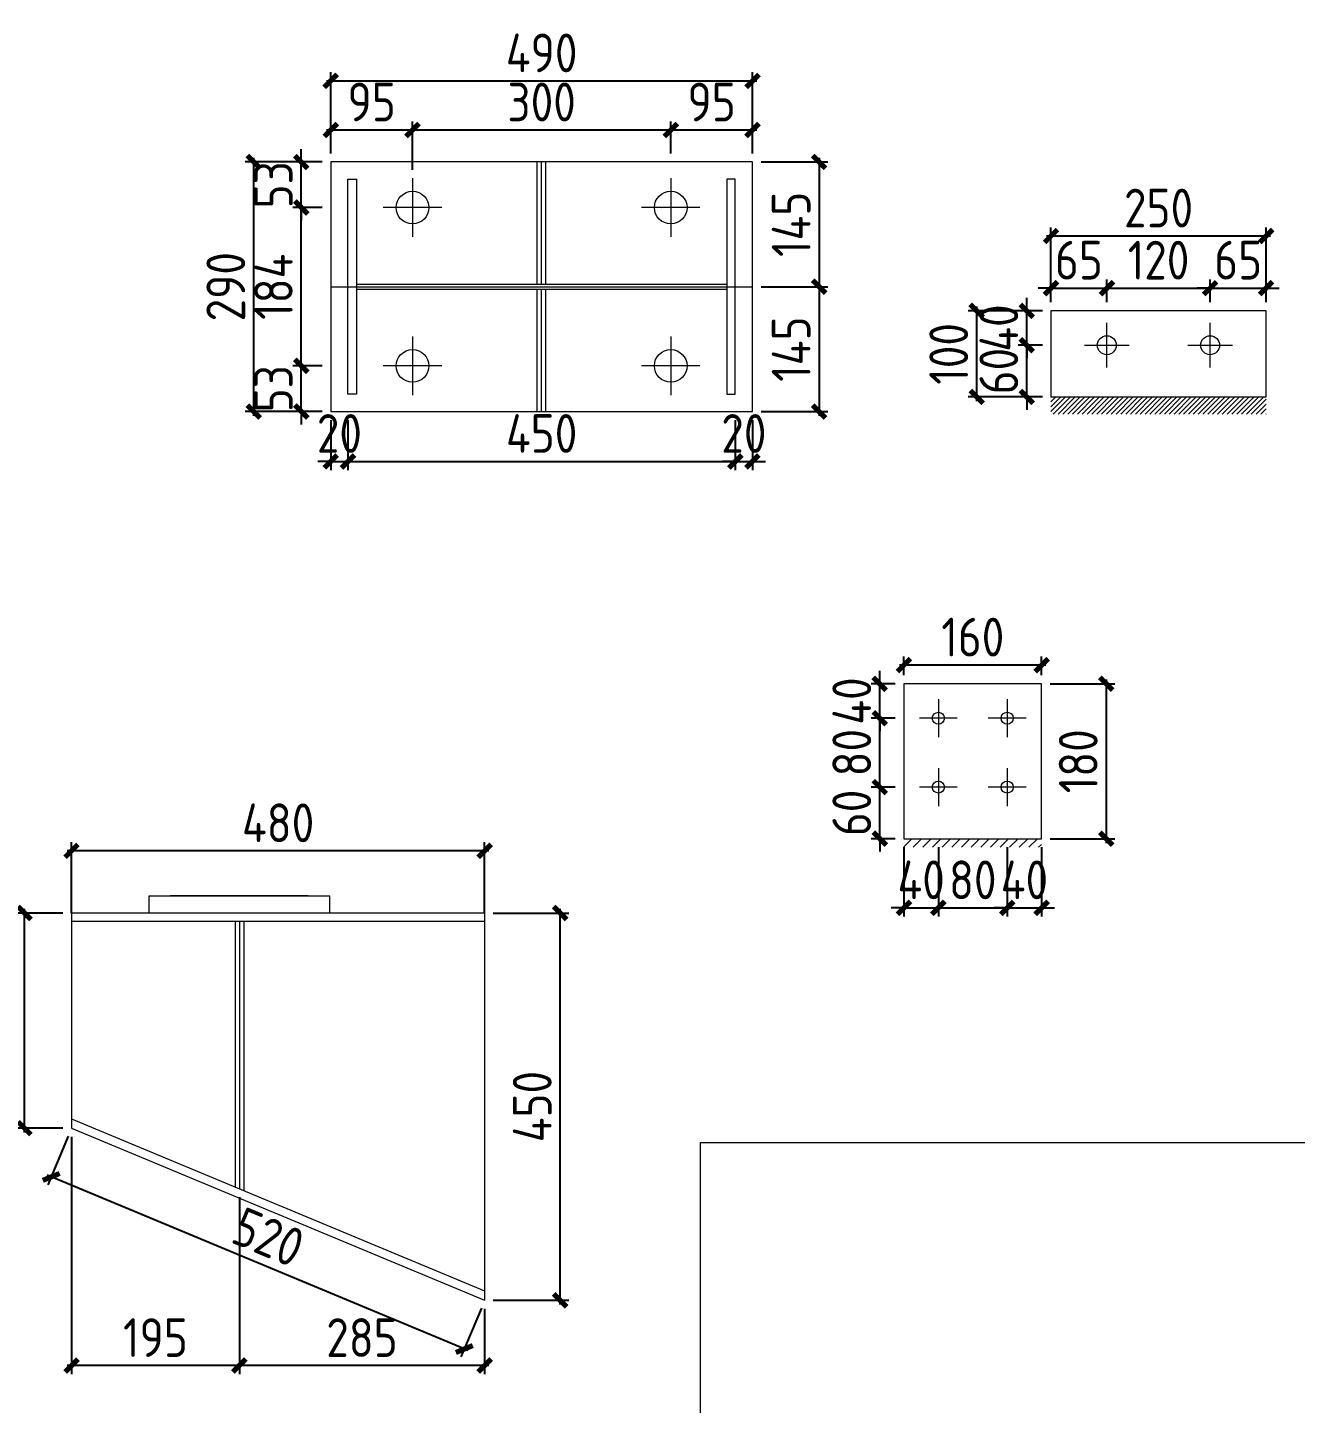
# Model space of a CAD drawing. Extents: x 485428 to 797698, y 56414 to 211814.
# Drawn here: x 688357 to 691303, y 148469 to 151667 of the extents above; entities that cross this region are included whole.
import ezdxf

# ---------------------------------------------------------------- set-up
doc = ezdxf.new("R2010")
doc.units = 0
doc.header["$LTSCALE"] = 1000
doc.header["$MEASUREMENT"] = 0
doc.styles.get("Standard").update_dxf_attribs({"font": 'gbenor.shx', "bigfont": 'gbcbig.shx'})
doc.dimstyles.get("Standard").update_dxf_attribs({"dimscale": 100, "dimtxt": 2, "dimasz": 0.4, "dimexe": 0.5, "dimexo": 1, "dimgap": 0.5, "dimtad": 1, "dimdec": 0, "dimzin": 0, "dimdsep": 46, "dimtxsty": 'Standard', "dimblk": 'ARCHTICK', "dimcen": 0.09, "dimadec": 0, "dimazin": 0, "dimtfac": 1, "dimtdec": 0, "dimtix": 1, "dimtmove": 2, "dimatfit": 3, "dimfxl": 1, "dimtolj": 1, "dimtzin": 0, "dimarcsym": 0})

# ---------------------------------------------------------------- blocks, each defined once
blk = doc.blocks.new('_ArchTick')
at = {"color": 0, "linetype": 'ByBlock', "const_width": 0.4}
blk.add_lwpolyline([(-0.5, -0.5), (0.5, 0.5)], dxfattribs=at)
blk = doc.blocks.new('*D765')
at = {"color": 3, "lineweight": -2}
for p, q in [((688993.1, 150880.9), (688993.1, 150910.9)), ((689041.6, 150880.9), (688973.1, 150880.9)), ((688993.1, 150774.9), (688993.1, 150880.9)), ((689041.6, 150774.9), (688973.1, 150774.9)), ((688993.1, 150774.9), (688993.1, 150744.9))]:
    blk.add_line(p, q, dxfattribs=at)
at = {"layer": 'Defpoints', "color": 0}
for p in [(688993.1, 150880.9), (689061.6, 150880.9), (689061.6, 150774.9)]:
    blk.add_point(p, dxfattribs=at)
at = {"color": 3, "lineweight": -2, "xscale": 30, "yscale": 30, "zscale": 30}
for p, rotation in [((688993.1, 150880.9), 270), ((688993.1, 150774.9), 90)]:
    blk.add_blockref('_ArchTick', p, dxfattribs=dict(at, rotation=rotation))
at = {"color": 0, "lineweight": 15, "insert": (688928.1, 150827.9), "char_height": 90, "attachment_point": 5, "rotation": 90}
blk.add_mtext('\\A1;53', dxfattribs=at)
blk = doc.blocks.new('*D723')
at = {"color": 3, "lineweight": -2}
for p, q in [((689041.6, 151248.9), (688973.1, 151248.9)), ((688993.1, 150870.9), (688993.1, 151258.9)), ((689041.6, 150880.9), (688973.1, 150880.9))]:
    blk.add_line(p, q, dxfattribs=at)
at = {"layer": 'Defpoints', "color": 0}
for p in [(688993.1, 151248.9), (689061.6, 151248.9), (689061.6, 150880.9)]:
    blk.add_point(p, dxfattribs=at)
at = {"color": 3, "lineweight": -2, "xscale": 30, "yscale": 30, "zscale": 30}
for p, rotation in [((688993.1, 151248.9), 90), ((688993.1, 150880.9), 270)]:
    blk.add_blockref('_ArchTick', p, dxfattribs=dict(at, rotation=rotation))
at = {"color": 0, "lineweight": 15, "insert": (688928.1, 151064.9), "char_height": 90, "attachment_point": 5, "rotation": 90}
blk.add_mtext('\\A1;184', dxfattribs=at)
blk = doc.blocks.new('*D766')
at = {"color": 3, "lineweight": -2}
for p, q in [((688993.1, 151354.9), (688993.1, 151384.9)), ((689041.6, 151354.9), (688973.1, 151354.9)), ((688993.1, 151248.9), (688993.1, 151354.9)), ((689041.6, 151248.9), (688973.1, 151248.9)), ((688993.1, 151248.9), (688993.1, 151218.9))]:
    blk.add_line(p, q, dxfattribs=at)
at = {"layer": 'Defpoints', "color": 0}
for p in [(688993.1, 151354.9), (689061.6, 151354.9), (689061.6, 151248.9)]:
    blk.add_point(p, dxfattribs=at)
at = {"color": 3, "lineweight": -2, "xscale": 30, "yscale": 30, "zscale": 30}
for p, rotation in [((688993.1, 151354.9), 270), ((688993.1, 151248.9), 90)]:
    blk.add_blockref('_ArchTick', p, dxfattribs=dict(at, rotation=rotation))
at = {"color": 0, "lineweight": 15, "insert": (688928.1, 151301.9), "char_height": 90, "attachment_point": 5, "rotation": 90}
blk.add_mtext('\\A1;53', dxfattribs=at)
blk = doc.blocks.new('*D767')
at = {"color": 3, "lineweight": -2}
for p, q in [((689051.6, 151429.3), (689261.6, 151429.3)), ((689061.6, 151374.9), (689061.6, 151449.3)), ((689251.6, 151336.9), (689251.6, 151449.3))]:
    blk.add_line(p, q, dxfattribs=at)
at = {"layer": 'Defpoints', "color": 0}
for p in [(689251.6, 151429.3), (689061.6, 151354.9), (689251.6, 151316.9)]:
    blk.add_point(p, dxfattribs=at)
at = {"color": 3, "lineweight": -2, "xscale": 30, "yscale": 30, "zscale": 30, "rotation": 180}
blk.add_blockref('_ArchTick', (689061.6, 151429.3), dxfattribs=at)
at = {"color": 3, "lineweight": -2, "xscale": 30, "yscale": 30, "zscale": 30}
blk.add_blockref('_ArchTick', (689251.6, 151429.3), dxfattribs=at)
at = {"color": 0, "lineweight": 15, "insert": (689156.6, 151494.3), "char_height": 90, "attachment_point": 5}
blk.add_mtext('\\A1;95', dxfattribs=at)
blk = doc.blocks.new('*D768')
at = {"color": 3, "lineweight": -2}
for p, q in [((689241.6, 151429.3), (689861.6, 151429.3)), ((689251.6, 151336.9), (689251.6, 151449.3)), ((689851.6, 151374.9), (689851.6, 151449.3))]:
    blk.add_line(p, q, dxfattribs=at)
at = {"layer": 'Defpoints', "color": 0}
for p in [(689851.6, 151429.3), (689851.6, 151354.9), (689251.6, 151316.9)]:
    blk.add_point(p, dxfattribs=at)
at = {"color": 3, "lineweight": -2, "xscale": 30, "yscale": 30, "zscale": 30, "rotation": 180}
blk.add_blockref('_ArchTick', (689251.6, 151429.3), dxfattribs=at)
at = {"color": 3, "lineweight": -2, "xscale": 30, "yscale": 30, "zscale": 30}
blk.add_blockref('_ArchTick', (689851.6, 151429.3), dxfattribs=at)
at = {"color": 0, "lineweight": 15, "insert": (689551.6, 151494.3), "char_height": 90, "attachment_point": 5}
blk.add_mtext('\\A1;300', dxfattribs=at)
blk = doc.blocks.new('*D769')
at = {"color": 3, "lineweight": -2}
for p, q in [((689841.6, 151429.3), (690051.6, 151429.3)), ((689851.6, 151374.9), (689851.6, 151449.3)), ((690041.6, 151374.9), (690041.6, 151449.3))]:
    blk.add_line(p, q, dxfattribs=at)
at = {"layer": 'Defpoints', "color": 0}
for p in [(690041.6, 151429.3), (689851.6, 151354.9), (690041.6, 151354.9)]:
    blk.add_point(p, dxfattribs=at)
at = {"color": 3, "lineweight": -2, "xscale": 30, "yscale": 30, "zscale": 30, "rotation": 180}
blk.add_blockref('_ArchTick', (689851.6, 151429.3), dxfattribs=at)
at = {"color": 3, "lineweight": -2, "xscale": 30, "yscale": 30, "zscale": 30}
blk.add_blockref('_ArchTick', (690041.6, 151429.3), dxfattribs=at)
at = {"color": 0, "lineweight": 15, "insert": (689946.6, 151494.3), "char_height": 90, "attachment_point": 5}
blk.add_mtext('\\A1;95', dxfattribs=at)
blk = doc.blocks.new('*D770')
at = {"color": 3, "lineweight": -2}
for p, q in [((688882.7, 150764.9), (688882.7, 151364.9)), ((689041.6, 151354.9), (688862.7, 151354.9)), ((689041.6, 150774.9), (688862.7, 150774.9))]:
    blk.add_line(p, q, dxfattribs=at)
at = {"layer": 'Defpoints', "color": 0}
for p in [(688882.7, 151354.9), (689061.6, 151354.9), (689061.6, 150774.9)]:
    blk.add_point(p, dxfattribs=at)
at = {"color": 3, "lineweight": -2, "xscale": 30, "yscale": 30, "zscale": 30}
for p, rotation in [((688882.7, 151354.9), 90), ((688882.7, 150774.9), 270)]:
    blk.add_blockref('_ArchTick', p, dxfattribs=dict(at, rotation=rotation))
at = {"color": 0, "lineweight": 15, "insert": (688817.7, 151064.9), "char_height": 90, "attachment_point": 5, "rotation": 90}
blk.add_mtext('\\A1;290', dxfattribs=at)
blk = doc.blocks.new('*D771')
at = {"color": 3, "lineweight": -2}
for p, q in [((689061.6, 151374.9), (689061.6, 151563.4)), ((690041.6, 151374.9), (690041.6, 151563.4)), ((689051.6, 151543.4), (690051.6, 151543.4))]:
    blk.add_line(p, q, dxfattribs=at)
at = {"layer": 'Defpoints', "color": 0}
for p in [(690041.6, 151543.4), (689061.6, 151354.9), (690041.6, 151354.9)]:
    blk.add_point(p, dxfattribs=at)
at = {"color": 3, "lineweight": -2, "xscale": 30, "yscale": 30, "zscale": 30, "rotation": 180}
blk.add_blockref('_ArchTick', (689061.6, 151543.4), dxfattribs=at)
at = {"color": 3, "lineweight": -2, "xscale": 30, "yscale": 30, "zscale": 30}
blk.add_blockref('_ArchTick', (690041.6, 151543.4), dxfattribs=at)
at = {"color": 0, "lineweight": 15, "insert": (689551.6, 151608.4), "char_height": 90, "attachment_point": 5}
blk.add_mtext('\\A1;490', dxfattribs=at)
blk = doc.blocks.new('*D724')
at = {"color": 3, "lineweight": -2}
for p, q in [((689061.6, 150754.9), (689061.6, 150638.9)), ((689101.6, 150754.9), (689101.6, 150638.9)), ((689061.6, 150658.9), (689031.6, 150658.9)), ((689061.6, 150658.9), (689101.6, 150658.9)), ((689101.6, 150658.9), (689131.6, 150658.9))]:
    blk.add_line(p, q, dxfattribs=at)
at = {"layer": 'Defpoints', "color": 0}
for p in [(689061.6, 150774.9), (689101.6, 150774.9), (689101.6, 150658.9)]:
    blk.add_point(p, dxfattribs=at)
at = {"color": 3, "lineweight": -2, "xscale": 30, "yscale": 30, "zscale": 30}
blk.add_blockref('_ArchTick', (689061.6, 150658.9), dxfattribs=at)
at = {"color": 3, "lineweight": -2, "xscale": 30, "yscale": 30, "zscale": 30, "rotation": 180}
blk.add_blockref('_ArchTick', (689101.6, 150658.9), dxfattribs=at)
at = {"color": 0, "lineweight": 15, "insert": (689081.6, 150723.9), "char_height": 90, "attachment_point": 5}
blk.add_mtext('\\A1;20', dxfattribs=at)
blk = doc.blocks.new('*D725')
at = {"color": 3, "lineweight": -2}
for p, q in [((689101.6, 150754.9), (689101.6, 150638.9)), ((690001.6, 150754.9), (690001.6, 150638.9)), ((689091.6, 150658.9), (690011.6, 150658.9))]:
    blk.add_line(p, q, dxfattribs=at)
at = {"layer": 'Defpoints', "color": 0}
for p in [(689101.6, 150774.9), (690001.6, 150774.9), (690001.6, 150658.9)]:
    blk.add_point(p, dxfattribs=at)
at = {"color": 3, "lineweight": -2, "xscale": 30, "yscale": 30, "zscale": 30, "rotation": 180}
blk.add_blockref('_ArchTick', (689101.6, 150658.9), dxfattribs=at)
at = {"color": 3, "lineweight": -2, "xscale": 30, "yscale": 30, "zscale": 30}
blk.add_blockref('_ArchTick', (690001.6, 150658.9), dxfattribs=at)
at = {"color": 0, "lineweight": 15, "insert": (689551.6, 150723.9), "char_height": 90, "attachment_point": 5}
blk.add_mtext('\\A1;450', dxfattribs=at)
blk = doc.blocks.new('*D772')
at = {"color": 3, "lineweight": -2}
for p, q in [((690001.6, 150754.9), (690001.6, 150638.9)), ((690041.6, 150754.9), (690041.6, 150638.9)), ((690001.6, 150658.9), (689971.6, 150658.9)), ((690001.6, 150658.9), (690041.6, 150658.9)), ((690041.6, 150658.9), (690071.6, 150658.9))]:
    blk.add_line(p, q, dxfattribs=at)
at = {"layer": 'Defpoints', "color": 0}
for p in [(690001.6, 150774.9), (690041.6, 150774.9), (690041.6, 150658.9)]:
    blk.add_point(p, dxfattribs=at)
at = {"color": 3, "lineweight": -2, "xscale": 30, "yscale": 30, "zscale": 30}
blk.add_blockref('_ArchTick', (690001.6, 150658.9), dxfattribs=at)
at = {"color": 3, "lineweight": -2, "xscale": 30, "yscale": 30, "zscale": 30, "rotation": 180}
blk.add_blockref('_ArchTick', (690041.6, 150658.9), dxfattribs=at)
at = {"color": 0, "lineweight": 15, "insert": (690021.6, 150723.9), "char_height": 90, "attachment_point": 5}
blk.add_mtext('\\A1;20', dxfattribs=at)
blk = doc.blocks.new('*D773')
at = {"color": 3, "lineweight": -2}
for p, q in [((690196.4, 151364.9), (690196.4, 151054.9)), ((690061.6, 151354.9), (690216.4, 151354.9)), ((690061.6, 151064.9), (690216.4, 151064.9))]:
    blk.add_line(p, q, dxfattribs=at)
at = {"layer": 'Defpoints', "color": 0}
for p in [(690041.6, 151354.9), (690041.6, 151064.9), (690196.4, 151064.9)]:
    blk.add_point(p, dxfattribs=at)
at = {"color": 3, "lineweight": -2, "xscale": 30, "yscale": 30, "zscale": 30}
for p, rotation in [((690196.4, 151354.9), 90), ((690196.4, 151064.9), 270)]:
    blk.add_blockref('_ArchTick', p, dxfattribs=dict(at, rotation=rotation))
at = {"color": 0, "lineweight": 15, "insert": (690131.4, 151209.9), "char_height": 90, "attachment_point": 5, "rotation": 90}
blk.add_mtext('\\A1;145', dxfattribs=at)
blk = doc.blocks.new('*D774')
at = {"color": 3, "lineweight": -2}
for p, q in [((690061.6, 151064.9), (690216.4, 151064.9)), ((690196.4, 151074.9), (690196.4, 150764.9)), ((690061.6, 150774.9), (690216.4, 150774.9))]:
    blk.add_line(p, q, dxfattribs=at)
at = {"layer": 'Defpoints', "color": 0}
for p in [(690041.6, 151064.9), (690041.6, 150774.9), (690196.4, 150774.9)]:
    blk.add_point(p, dxfattribs=at)
at = {"color": 3, "lineweight": -2, "xscale": 30, "yscale": 30, "zscale": 30}
for p, rotation in [((690196.4, 151064.9), 90), ((690196.4, 150774.9), 270)]:
    blk.add_blockref('_ArchTick', p, dxfattribs=dict(at, rotation=rotation))
at = {"color": 0, "lineweight": 15, "insert": (690131.4, 150919.9), "char_height": 90, "attachment_point": 5, "rotation": 90}
blk.add_mtext('\\A1;145', dxfattribs=at)
blk = doc.blocks.new('*D708')
at = {"color": 3, "lineweight": -2}
for p, q in [((690679, 150928.9), (690679, 150958.9)), ((690715.2, 150928.9), (690659, 150928.9)), ((690679, 150808.9), (690679, 150928.9)), ((690715.2, 150808.9), (690659, 150808.9)), ((690679, 150808.9), (690679, 150778.9))]:
    blk.add_line(p, q, dxfattribs=at)
at = {"layer": 'Defpoints', "color": 0}
for p in [(690679, 150928.9), (690735.2, 150928.9), (690735.2, 150808.9)]:
    blk.add_point(p, dxfattribs=at)
at = {"color": 3, "lineweight": -2, "xscale": 30, "yscale": 30, "zscale": 30}
for p, rotation in [((690679, 150928.9), 270), ((690679, 150808.9), 90)]:
    blk.add_blockref('_ArchTick', p, dxfattribs=dict(at, rotation=rotation))
at = {"color": 0, "lineweight": 15, "insert": (690614, 150868.9), "char_height": 90, "attachment_point": 5, "rotation": 90}
blk.add_mtext('\\A1;60', dxfattribs=at)
blk = doc.blocks.new('*D748')
at = {"color": 3, "lineweight": -2}
for p, q in [((690679, 151008.9), (690679, 151038.9)), ((690715.2, 151008.9), (690659, 151008.9)), ((690679, 150928.9), (690679, 151008.9)), ((690715.2, 150928.9), (690659, 150928.9)), ((690679, 150928.9), (690679, 150898.9))]:
    blk.add_line(p, q, dxfattribs=at)
at = {"layer": 'Defpoints', "color": 0}
for p in [(690679, 151008.9), (690735.2, 151008.9), (690735.2, 150928.9)]:
    blk.add_point(p, dxfattribs=at)
at = {"color": 3, "lineweight": -2, "xscale": 30, "yscale": 30, "zscale": 30}
for p, rotation in [((690679, 151008.9), 270), ((690679, 150928.9), 90)]:
    blk.add_blockref('_ArchTick', p, dxfattribs=dict(at, rotation=rotation))
at = {"color": 0, "lineweight": 15, "insert": (690614, 150968.9), "char_height": 90, "attachment_point": 5, "rotation": 90}
blk.add_mtext('\\A1;40', dxfattribs=at)
blk = doc.blocks.new('*D749')
at = {"color": 3, "lineweight": -2}
for p, q in [((690562.6, 150798.9), (690562.6, 151018.9)), ((690715.2, 151008.9), (690542.6, 151008.9)), ((690715.2, 150808.9), (690542.6, 150808.9))]:
    blk.add_line(p, q, dxfattribs=at)
at = {"layer": 'Defpoints', "color": 0}
for p in [(690562.6, 151008.9), (690735.2, 151008.9), (690735.2, 150808.9)]:
    blk.add_point(p, dxfattribs=at)
at = {"color": 3, "lineweight": -2, "xscale": 30, "yscale": 30, "zscale": 30}
for p, rotation in [((690562.6, 151008.9), 90), ((690562.6, 150808.9), 270)]:
    blk.add_blockref('_ArchTick', p, dxfattribs=dict(at, rotation=rotation))
at = {"color": 0, "lineweight": 15, "insert": (690497.6, 150908.9), "char_height": 90, "attachment_point": 5, "rotation": 90}
blk.add_mtext('\\A1;100', dxfattribs=at)
blk = doc.blocks.new('*D709')
at = {"color": 3, "lineweight": -2}
for p, q in [((690735.2, 151028.9), (690735.2, 151081.7)), ((690865.2, 151028.9), (690865.2, 151081.7)), ((690735.2, 151061.7), (690705.2, 151061.7)), ((690735.2, 151061.7), (690865.2, 151061.7)), ((690865.2, 151061.7), (690895.2, 151061.7))]:
    blk.add_line(p, q, dxfattribs=at)
at = {"layer": 'Defpoints', "color": 0}
for p in [(690865.2, 151061.7), (690735.2, 151008.9), (690865.2, 151008.9)]:
    blk.add_point(p, dxfattribs=at)
at = {"color": 3, "lineweight": -2, "xscale": 30, "yscale": 30, "zscale": 30}
blk.add_blockref('_ArchTick', (690735.2, 151061.7), dxfattribs=at)
at = {"color": 3, "lineweight": -2, "xscale": 30, "yscale": 30, "zscale": 30, "rotation": 180}
blk.add_blockref('_ArchTick', (690865.2, 151061.7), dxfattribs=at)
at = {"color": 0, "lineweight": 15, "insert": (690800.2, 151126.7), "char_height": 90, "attachment_point": 5}
blk.add_mtext('\\A1;65', dxfattribs=at)
blk = doc.blocks.new('*D710')
at = {"color": 3, "lineweight": -2}
for p, q in [((690865.2, 151028.9), (690865.2, 151081.7)), ((691105.2, 151028.9), (691105.2, 151081.7)), ((690855.2, 151061.7), (691115.2, 151061.7))]:
    blk.add_line(p, q, dxfattribs=at)
at = {"layer": 'Defpoints', "color": 0}
for p in [(691105.2, 151061.7), (690865.2, 151008.9), (691105.2, 151008.9)]:
    blk.add_point(p, dxfattribs=at)
at = {"color": 3, "lineweight": -2, "xscale": 30, "yscale": 30, "zscale": 30, "rotation": 180}
blk.add_blockref('_ArchTick', (690865.2, 151061.7), dxfattribs=at)
at = {"color": 3, "lineweight": -2, "xscale": 30, "yscale": 30, "zscale": 30}
blk.add_blockref('_ArchTick', (691105.2, 151061.7), dxfattribs=at)
at = {"color": 0, "lineweight": 15, "insert": (690985.2, 151126.7), "char_height": 90, "attachment_point": 5}
blk.add_mtext('\\A1;120', dxfattribs=at)
blk = doc.blocks.new('*D750')
at = {"color": 3, "lineweight": -2}
for p, q in [((691105.2, 151028.9), (691105.2, 151081.7)), ((691235.2, 151028.9), (691235.2, 151081.7)), ((691105.2, 151061.7), (691075.2, 151061.7)), ((691105.2, 151061.7), (691235.2, 151061.7)), ((691235.2, 151061.7), (691265.2, 151061.7))]:
    blk.add_line(p, q, dxfattribs=at)
at = {"layer": 'Defpoints', "color": 0}
for p in [(691235.2, 151061.7), (691105.2, 151008.9), (691235.2, 151008.9)]:
    blk.add_point(p, dxfattribs=at)
at = {"color": 3, "lineweight": -2, "xscale": 30, "yscale": 30, "zscale": 30}
blk.add_blockref('_ArchTick', (691105.2, 151061.7), dxfattribs=at)
at = {"color": 3, "lineweight": -2, "xscale": 30, "yscale": 30, "zscale": 30, "rotation": 180}
blk.add_blockref('_ArchTick', (691235.2, 151061.7), dxfattribs=at)
at = {"color": 0, "lineweight": 15, "insert": (691170.2, 151126.7), "char_height": 90, "attachment_point": 5}
blk.add_mtext('\\A1;65', dxfattribs=at)
blk = doc.blocks.new('*D751')
at = {"color": 3, "lineweight": -2}
for p, q in [((691245.2, 151182.8), (690725.2, 151182.8)), ((690735.2, 151028.9), (690735.2, 151202.8)), ((691235.2, 151028.9), (691235.2, 151202.8))]:
    blk.add_line(p, q, dxfattribs=at)
at = {"layer": 'Defpoints', "color": 0}
for p in [(690735.2, 151182.8), (690735.2, 151008.9), (691235.2, 151008.9)]:
    blk.add_point(p, dxfattribs=at)
at = {"color": 3, "lineweight": -2, "xscale": 30, "yscale": 30, "zscale": 30, "rotation": 180}
blk.add_blockref('_ArchTick', (690735.2, 151182.8), dxfattribs=at)
at = {"color": 3, "lineweight": -2, "xscale": 30, "yscale": 30, "zscale": 30}
blk.add_blockref('_ArchTick', (691235.2, 151182.8), dxfattribs=at)
at = {"color": 0, "lineweight": 15, "insert": (690985.2, 151247.8), "char_height": 90, "attachment_point": 5}
blk.add_mtext('\\A1;250', dxfattribs=at)
blk = doc.blocks.new('*D726')
at = {"color": 3, "lineweight": -2}
for p, q in [((688439.2, 149609.3), (688329.8, 149609.3)), ((688349.8, 149099.3), (688349.8, 149619.3)), ((688439.2, 149109.3), (688329.8, 149109.3))]:
    blk.add_line(p, q, dxfattribs=at)
at = {"layer": 'Defpoints', "color": 0}
for p in [(688349.8, 149609.3), (688459.2, 149609.3), (688459.2, 149109.3)]:
    blk.add_point(p, dxfattribs=at)
at = {"color": 3, "lineweight": -2, "xscale": 30, "yscale": 30, "zscale": 30}
for p, rotation in [((688349.8, 149609.3), 90), ((688349.8, 149109.3), 270)]:
    blk.add_blockref('_ArchTick', p, dxfattribs=dict(at, rotation=rotation))
at = {"color": 0, "lineweight": 15, "insert": (688284.8, 149359.3), "char_height": 90, "attachment_point": 5, "rotation": 90}
blk.add_mtext('\\A1;250', dxfattribs=at)
blk = doc.blocks.new('*D727')
at = {"color": 3, "lineweight": -2}
for p, q in [((689439.2, 149609.3), (689614.8, 149609.3)), ((689594.8, 148699.3), (689594.8, 149619.3)), ((689439.2, 148709.3), (689614.8, 148709.3))]:
    blk.add_line(p, q, dxfattribs=at)
at = {"layer": 'Defpoints', "color": 0}
for p in [(689419.2, 149609.3), (689594.8, 149609.3), (689419.2, 148709.3)]:
    blk.add_point(p, dxfattribs=at)
at = {"color": 3, "lineweight": -2, "xscale": 30, "yscale": 30, "zscale": 30}
for p, rotation in [((689594.8, 149609.3), 90), ((689594.8, 148709.3), 270)]:
    blk.add_blockref('_ArchTick', p, dxfattribs=dict(at, rotation=rotation))
at = {"color": 0, "lineweight": 15, "insert": (689529.8, 149159.3), "char_height": 90, "attachment_point": 5, "rotation": 90}
blk.add_mtext('\\A1;450', dxfattribs=at)
blk = doc.blocks.new('*D728')
at = {"color": 3, "lineweight": -2}
for p, q in [((688451.5, 149090.8), (688404.2, 148977.4)), ((689381.2, 148592.1), (688402.7, 148999.7)), ((689411.5, 148690.8), (689364.2, 148577.4))]:
    blk.add_line(p, q, dxfattribs=at)
at = {"layer": 'Defpoints', "color": 0}
for p in [(688459.2, 149109.3), (688411.9, 148995.9), (689419.2, 148709.3)]:
    blk.add_point(p, dxfattribs=at)
at = {"color": 3, "lineweight": -2, "xscale": 30, "yscale": 30, "zscale": 30}
for p, rotation in [((688411.9, 148995.9), 157.3801350519596), ((689371.9, 148595.9), 337.3801350519596)]:
    blk.add_blockref('_ArchTick', p, dxfattribs=dict(at, rotation=rotation))
at = {"color": 0, "lineweight": 15, "insert": (688916.9, 148855.9), "char_height": 90, "attachment_point": 5, "rotation": 337.3801}
blk.add_mtext('\\A1;520', dxfattribs=at)
blk = doc.blocks.new('*D729')
at = {"color": 3, "lineweight": -2}
for p, q in [((688459.2, 149609.3), (688459.2, 149773.9)), ((689419.2, 149609.3), (689419.2, 149773.9)), ((689429.2, 149753.9), (688449.2, 149753.9))]:
    blk.add_line(p, q, dxfattribs=at)
at = {"layer": 'Defpoints', "color": 0}
for p in [(688459.2, 149753.9), (688459.2, 149589.3), (689419.2, 149589.3)]:
    blk.add_point(p, dxfattribs=at)
at = {"color": 3, "lineweight": -2, "xscale": 30, "yscale": 30, "zscale": 30, "rotation": 180}
blk.add_blockref('_ArchTick', (688459.2, 149753.9), dxfattribs=at)
at = {"color": 3, "lineweight": -2, "xscale": 30, "yscale": 30, "zscale": 30}
blk.add_blockref('_ArchTick', (689419.2, 149753.9), dxfattribs=at)
at = {"color": 0, "lineweight": 15, "insert": (688939.2, 149818.9), "char_height": 90, "attachment_point": 5}
blk.add_mtext('\\A1;480', dxfattribs=at)
blk = doc.blocks.new('*D730')
at = {"color": 3, "lineweight": -2}
for p, q in [((688849.2, 148948.5), (688849.2, 148537.5)), ((689419.2, 148689.3), (689419.2, 148537.5)), ((689429.2, 148557.5), (688839.2, 148557.5))]:
    blk.add_line(p, q, dxfattribs=at)
at = {"layer": 'Defpoints', "color": 0}
for p in [(688849.2, 148968.5), (689419.2, 148709.3), (688849.2, 148557.5)]:
    blk.add_point(p, dxfattribs=at)
at = {"color": 3, "lineweight": -2, "xscale": 30, "yscale": 30, "zscale": 30, "rotation": 180}
blk.add_blockref('_ArchTick', (688849.2, 148557.5), dxfattribs=at)
at = {"color": 3, "lineweight": -2, "xscale": 30, "yscale": 30, "zscale": 30}
blk.add_blockref('_ArchTick', (689419.2, 148557.5), dxfattribs=at)
at = {"color": 0, "lineweight": 15, "insert": (689134.2, 148622.5), "char_height": 90, "attachment_point": 5}
blk.add_mtext('\\A1;285', dxfattribs=at)
blk = doc.blocks.new('*D731')
at = {"color": 3, "lineweight": -2}
for p, q in [((688459.2, 149089.3), (688459.2, 148537.5)), ((688849.2, 148948.5), (688849.2, 148537.5)), ((688859.2, 148557.5), (688449.2, 148557.5))]:
    blk.add_line(p, q, dxfattribs=at)
at = {"layer": 'Defpoints', "color": 0}
for p in [(688459.2, 149109.3), (688849.2, 148968.5), (688459.2, 148557.5)]:
    blk.add_point(p, dxfattribs=at)
at = {"color": 3, "lineweight": -2, "xscale": 30, "yscale": 30, "zscale": 30, "rotation": 180}
blk.add_blockref('_ArchTick', (688459.2, 148557.5), dxfattribs=at)
at = {"color": 3, "lineweight": -2, "xscale": 30, "yscale": 30, "zscale": 30}
blk.add_blockref('_ArchTick', (688849.2, 148557.5), dxfattribs=at)
at = {"color": 0, "lineweight": 15, "insert": (688654.2, 148622.5), "char_height": 90, "attachment_point": 5}
blk.add_mtext('\\A1;195', dxfattribs=at)
blk = doc.blocks.new('*D834')
at = {"color": 3, "lineweight": -2}
for p, q in [((690393.5, 149762), (690393.5, 149601.4)), ((690473.5, 149762), (690473.5, 149601.4)), ((690393.5, 149621.4), (690363.5, 149621.4)), ((690393.5, 149621.4), (690473.5, 149621.4)), ((690473.5, 149621.4), (690503.5, 149621.4))]:
    blk.add_line(p, q, dxfattribs=at)
at = {"layer": 'Defpoints', "color": 0}
for p in [(690393.5, 149782), (690473.5, 149782), (690473.5, 149621.4)]:
    blk.add_point(p, dxfattribs=at)
at = {"color": 3, "lineweight": -2, "xscale": 30, "yscale": 30, "zscale": 30}
blk.add_blockref('_ArchTick', (690393.5, 149621.4), dxfattribs=at)
at = {"color": 3, "lineweight": -2, "xscale": 30, "yscale": 30, "zscale": 30, "rotation": 180}
blk.add_blockref('_ArchTick', (690473.5, 149621.4), dxfattribs=at)
at = {"color": 0, "lineweight": 15, "insert": (690433.5, 149686.4), "char_height": 90, "attachment_point": 5}
blk.add_mtext('\\A1;40', dxfattribs=at)
blk = doc.blocks.new('*D829')
at = {"color": 3, "lineweight": -2}
for p, q in [((690473.5, 149762), (690473.5, 149601.4)), ((690633.5, 149762), (690633.5, 149601.4)), ((690463.5, 149621.4), (690643.5, 149621.4))]:
    blk.add_line(p, q, dxfattribs=at)
at = {"layer": 'Defpoints', "color": 0}
for p in [(690473.5, 149782), (690633.5, 149782), (690633.5, 149621.4)]:
    blk.add_point(p, dxfattribs=at)
at = {"color": 3, "lineweight": -2, "xscale": 30, "yscale": 30, "zscale": 30, "rotation": 180}
blk.add_blockref('_ArchTick', (690473.5, 149621.4), dxfattribs=at)
at = {"color": 3, "lineweight": -2, "xscale": 30, "yscale": 30, "zscale": 30}
blk.add_blockref('_ArchTick', (690633.5, 149621.4), dxfattribs=at)
at = {"color": 0, "lineweight": 15, "insert": (690553.5, 149686.4), "char_height": 90, "attachment_point": 5}
blk.add_mtext('\\A1;80', dxfattribs=at)
blk = doc.blocks.new('*D830')
at = {"color": 3, "lineweight": -2}
for p, q in [((690633.5, 149762), (690633.5, 149601.4)), ((690713.5, 149762), (690713.5, 149601.4)), ((690633.5, 149621.4), (690603.5, 149621.4)), ((690633.5, 149621.4), (690713.5, 149621.4)), ((690713.5, 149621.4), (690743.5, 149621.4))]:
    blk.add_line(p, q, dxfattribs=at)
at = {"layer": 'Defpoints', "color": 0}
for p in [(690633.5, 149782), (690713.5, 149782), (690713.5, 149621.4)]:
    blk.add_point(p, dxfattribs=at)
at = {"color": 3, "lineweight": -2, "xscale": 30, "yscale": 30, "zscale": 30}
blk.add_blockref('_ArchTick', (690633.5, 149621.4), dxfattribs=at)
at = {"color": 3, "lineweight": -2, "xscale": 30, "yscale": 30, "zscale": 30, "rotation": 180}
blk.add_blockref('_ArchTick', (690713.5, 149621.4), dxfattribs=at)
at = {"color": 0, "lineweight": 15, "insert": (690673.5, 149686.4), "char_height": 90, "attachment_point": 5}
blk.add_mtext('\\A1;40', dxfattribs=at)
blk = doc.blocks.new('*D831')
at = {"color": 3, "lineweight": -2}
for p, q in [((690337.3, 149902), (690337.3, 149932)), ((690373.5, 149902), (690317.3, 149902)), ((690337.3, 149782), (690337.3, 149902)), ((690373.5, 149782), (690317.3, 149782)), ((690337.3, 149782), (690337.3, 149752))]:
    blk.add_line(p, q, dxfattribs=at)
at = {"layer": 'Defpoints', "color": 0}
for p in [(690337.3, 149902), (690393.5, 149902), (690393.5, 149782)]:
    blk.add_point(p, dxfattribs=at)
at = {"color": 3, "lineweight": -2, "xscale": 30, "yscale": 30, "zscale": 30}
for p, rotation in [((690337.3, 149902), 270), ((690337.3, 149782), 90)]:
    blk.add_blockref('_ArchTick', p, dxfattribs=dict(at, rotation=rotation))
at = {"color": 0, "lineweight": 15, "insert": (690272.3, 149842), "char_height": 90, "attachment_point": 5, "rotation": 90}
blk.add_mtext('\\A1;60', dxfattribs=at)
blk = doc.blocks.new('*D832')
at = {"color": 3, "lineweight": -2}
for p, q in [((690373.5, 150062), (690317.3, 150062)), ((690337.3, 149892), (690337.3, 150072)), ((690373.5, 149902), (690317.3, 149902))]:
    blk.add_line(p, q, dxfattribs=at)
at = {"layer": 'Defpoints', "color": 0}
for p in [(690337.3, 150062), (690393.5, 150062), (690393.5, 149902)]:
    blk.add_point(p, dxfattribs=at)
at = {"color": 3, "lineweight": -2, "xscale": 30, "yscale": 30, "zscale": 30}
for p, rotation in [((690337.3, 150062), 90), ((690337.3, 149902), 270)]:
    blk.add_blockref('_ArchTick', p, dxfattribs=dict(at, rotation=rotation))
at = {"color": 0, "lineweight": 15, "insert": (690272.3, 149982), "char_height": 90, "attachment_point": 5, "rotation": 90}
blk.add_mtext('\\A1;80', dxfattribs=at)
blk = doc.blocks.new('*D835')
at = {"color": 3, "lineweight": -2}
for p, q in [((690337.3, 150142), (690337.3, 150172)), ((690373.5, 150142), (690317.3, 150142)), ((690337.3, 150062), (690337.3, 150142)), ((690373.5, 150062), (690317.3, 150062)), ((690337.3, 150062), (690337.3, 150032))]:
    blk.add_line(p, q, dxfattribs=at)
at = {"layer": 'Defpoints', "color": 0}
for p in [(690337.3, 150142), (690393.5, 150142), (690393.5, 150062)]:
    blk.add_point(p, dxfattribs=at)
at = {"color": 3, "lineweight": -2, "xscale": 30, "yscale": 30, "zscale": 30}
for p, rotation in [((690337.3, 150142), 270), ((690337.3, 150062), 90)]:
    blk.add_blockref('_ArchTick', p, dxfattribs=dict(at, rotation=rotation))
at = {"color": 0, "lineweight": 15, "insert": (690272.3, 150102), "char_height": 90, "attachment_point": 5, "rotation": 90}
blk.add_mtext('\\A1;40', dxfattribs=at)
blk = doc.blocks.new('*D836')
at = {"color": 3, "lineweight": -2}
for p, q in [((690723.5, 150185.6), (690383.5, 150185.6)), ((690393.5, 150162), (690393.5, 150205.6)), ((690713.5, 150162), (690713.5, 150205.6))]:
    blk.add_line(p, q, dxfattribs=at)
at = {"layer": 'Defpoints', "color": 0}
for p in [(690393.5, 150185.6), (690393.5, 150142), (690713.5, 150142)]:
    blk.add_point(p, dxfattribs=at)
at = {"color": 3, "lineweight": -2, "xscale": 30, "yscale": 30, "zscale": 30, "rotation": 180}
blk.add_blockref('_ArchTick', (690393.5, 150185.6), dxfattribs=at)
at = {"color": 3, "lineweight": -2, "xscale": 30, "yscale": 30, "zscale": 30}
blk.add_blockref('_ArchTick', (690713.5, 150185.6), dxfattribs=at)
at = {"color": 0, "lineweight": 15, "insert": (690553.5, 150250.6), "char_height": 90, "attachment_point": 5}
blk.add_mtext('\\A1;160', dxfattribs=at)
blk = doc.blocks.new('*D833')
at = {"color": 3, "lineweight": -2}
for p, q in [((690863.6, 150152), (690863.6, 149772)), ((690733.5, 150142), (690883.6, 150142)), ((690733.5, 149782), (690883.6, 149782))]:
    blk.add_line(p, q, dxfattribs=at)
at = {"layer": 'Defpoints', "color": 0}
for p in [(690713.5, 150142), (690713.5, 149782), (690863.6, 149782)]:
    blk.add_point(p, dxfattribs=at)
at = {"color": 3, "lineweight": -2, "xscale": 30, "yscale": 30, "zscale": 30}
for p, rotation in [((690863.6, 150142), 90), ((690863.6, 149782), 270)]:
    blk.add_blockref('_ArchTick', p, dxfattribs=dict(at, rotation=rotation))
at = {"color": 0, "lineweight": 15, "insert": (690798.6, 149962), "char_height": 90, "attachment_point": 5, "rotation": 90}
blk.add_mtext('\\A1;180', dxfattribs=at)

msp = doc.modelspace()

# ---------------------------------------------------------------- hatches: boundary and pattern name
at = {"lineweight": 15}
h = msp.add_hatch(dxfattribs=at)
h.set_pattern_fill('ANSI31', color=256, scale=5, style=0)
h.set_pattern_definition([(45, (0, 0), (-5.61266008, 5.61266008), [])])
h.paths.add_polyline_path([(691235.2, 150808.9), (690735.2, 150808.9), (690735.2, 150768.9), (691235.2, 150768.9)])
h = msp.add_hatch(dxfattribs=at)
h.set_pattern_fill('ANSI31', color=256, scale=10, style=0)
h.set_pattern_definition([(45, (207808.77, -45520.638), (-11.22532015, 11.22532015), [])])
h.paths.add_polyline_path([(690713.5, 149782), (690703.2, 149782), (690713.5, 149768.6)], flags=17)
h.paths.add_polyline_path([(690703.2, 149782), (690393.5, 149782), (690393.5, 149762), (690713.5, 149762), (690713.5, 149768.6)])

# ---------------------------------------------------------------- linework, layer by layer
for p, q in [((689061.6, 151354.9), (689061.6, 150774.9)), ((690041.6, 151354.9), (689061.6, 151354.9)), ((690041.6, 150774.9), (690041.6, 151354.9)), ((689251.6, 151316.9), (689251.6, 151180.9)), ((689851.6, 151316.9), (689851.6, 151180.9)), ((689319.6, 151248.9), (689183.6, 151248.9)), ((689919.6, 151248.9), (689783.6, 151248.9)), ((690735.2, 151008.9), (690735.2, 150808.6)), ((691235.2, 151008.9), (690735.2, 151008.9)), ((691235.2, 150808.9), (691235.2, 151008.9)), ((690865.2, 150876.9), (690865.2, 150980.9)), ((691105.2, 150876.9), (691105.2, 150980.9)), ((689251.6, 150948.9), (689251.6, 150812.9)), ((689851.6, 150948.9), (689851.6, 150812.9)), ((690813.2, 150928.9), (690917.2, 150928.9)), ((691053.2, 150928.9), (691157.2, 150928.9)), ((689319.6, 150880.9), (689183.6, 150880.9)), ((689919.6, 150880.9), (689783.6, 150880.9)), ((690735.2, 150808.9), (691235.2, 150808.9)), ((689061.6, 150774.9), (690041.6, 150774.9)), ((690393.5, 150142), (690393.5, 149782)), ((690713.5, 150142), (690393.5, 150142)), ((690713.5, 149782), (690713.5, 150142)), ((690473.5, 150106), (690473.5, 150018)), ((690633.5, 150106), (690633.5, 150018)), ((690517.5, 150062), (690429.5, 150062)), ((690677.5, 150062), (690589.5, 150062)), ((690473.5, 149946), (690473.5, 149858)), ((690633.5, 149946), (690633.5, 149858)), ((690517.5, 149902), (690429.5, 149902)), ((690677.5, 149902), (690589.5, 149902)), ((690393.5, 149782), (690713.5, 149782)), ((688639.2, 149649.3), (689059.2, 149649.3)), ((688639.2, 149609.3), (688639.2, 149649.3)), ((689009.2, 149649.3), (688689.2, 149649.3)), ((689059.2, 149609.3), (689059.2, 149649.3)), ((689419.2, 149609.3), (688459.2, 149609.3)), ((688459.2, 149609.3), (688459.2, 149109.3)), ((688849.2, 149609.3), (688639.2, 149609.3)), ((689139.2, 149609.3), (688849.2, 149609.3)), ((689419.2, 149609.3), (689419.2, 148709.3)), ((689419.2, 149589.3), (688459.2, 149589.3)), ((688839.2, 149589.3), (688839.2, 148972.6)), ((688859.2, 149589.3), (688859.2, 148964.3)), ((688459.2, 149131), (689419.2, 148731)), ((688459.2, 149109.3), (689419.2, 148709.3))]:
    msp.add_line(p, q, dxfattribs=at)
at = {"color": 2, "lineweight": 15}
for p, q in [((689541.6, 151070.9), (689541.6, 151354.9)), ((689561.6, 151070.9), (689561.6, 151354.9)), ((689541.6, 150774.9), (689541.6, 151058.9)), ((689561.6, 150774.9), (689561.6, 151058.9))]:
    msp.add_line(p, q, dxfattribs=at)
at = {"color": 1, "lineweight": 15}
for p, q in [((689551.6, 151070.9), (689551.6, 151354.9)), ((689061.6, 151064.9), (690041.6, 151064.9)), ((689551.6, 150774.9), (689551.6, 151058.9)), ((688849.2, 149589.3), (688849.2, 148968.5))]:
    msp.add_line(p, q, dxfattribs=at)
at = {"color": 4, "lineweight": 15}
for p, q in [((689101.6, 151064.9), (689101.6, 151314.9)), ((689101.6, 151314.9), (689121.6, 151314.9)), ((689121.6, 151314.9), (689121.6, 150814.9)), ((690001.6, 151314.9), (689981.6, 151314.9)), ((689981.6, 151314.9), (689981.6, 150814.9)), ((690001.6, 151064.9), (690001.6, 151314.9)), ((689101.6, 150814.9), (689101.6, 151064.9)), ((689121.6, 151070.9), (689981.6, 151070.9)), ((689121.6, 151058.9), (689981.6, 151058.9)), ((690001.6, 150814.9), (690001.6, 151064.9)), ((689121.6, 150814.9), (689101.6, 150814.9)), ((689981.6, 150814.9), (690001.6, 150814.9))]:
    msp.add_line(p, q, dxfattribs=at)
at = {"lineweight": 15}
msp.add_lwpolyline([(689920.6, 149076.3), (691654.9, 149076.3), (691654.9, 148147.1), (689920.6, 148147.1)], close=True, dxfattribs=at)
for centre, radius in [((689251.6, 151248.9), 38), ((689851.6, 151248.9), 38), ((690864.9, 150928.9), 22), ((691104.9, 150928.9), 22), ((689251.6, 150880.9), 38), ((689851.6, 150880.9), 38), ((690473.5, 150062), 14), ((690633.5, 150062), 14), ((690473.5, 149902), 14), ((690633.5, 149902), 14)]:
    msp.add_circle(centre, radius, dxfattribs=at)

# ---------------------------------------------------------------- dimensions: what is measured, and where the dimension line sits
for p1, p2, distance, picture, middle in [((689061.6, 151354.9), (690041.6, 151354.9), 188.5, '*D771', (689551.6, 151608.4)), ((689061.6, 150774.9), (689061.6, 151354.9), 178.9, '*D770', (688817.7, 151064.9)), ((691235.2, 151008.9), (690735.2, 151008.9), -173.9, '*D751', (690985.2, 151247.8)), ((690735.2, 150808.9), (690735.2, 151008.9), 172.7, '*D749', (690497.6, 150908.9)), ((690713.5, 150142), (690393.5, 150142), -43.6, '*D836', (690553.5, 150250.6)), ((690713.5, 150142), (690713.5, 149782), 150, '*D833', (690798.6, 149962)), ((689419.2, 149589.3), (688459.2, 149589.3), -164.6, '*D729', (688939.2, 149818.9)), ((688459.2, 149109.3), (688459.2, 149609.3), 109.4, '*D726', (688284.8, 149359.3)), ((689419.2, 148709.3), (689419.2, 149609.3), -175.7, '*D727', (689529.8, 149159.3)), ((689419.2, 148709.3), (688459.2, 149109.3), 122.8, '*D728', (688916.9, 148855.9))]:
    dim = msp.add_aligned_dim(p1=p1, p2=p2, distance=distance, dimstyle='Standard', override={"dimtxt": 0.9, "dimasz": 0.3, "dimexe": 0.2, "dimexo": 0.2, "dimgap": 0.2, "dimlfac": 0.5, "dimdle": 0.1, "dimclrd": 3, "dimclre": 3}, dxfattribs=at)
    dim.commit()
    dim.dimension.update_dxf_attribs({"geometry": picture, "text_midpoint": middle})
for base, p1, p2, picture, middle in [((689251.6, 151429.3), (689061.6, 151354.9), (689251.6, 151316.9), '*D767', (689156.6, 151494.3)), ((689851.6, 151429.3), (689251.6, 151316.9), (689851.6, 151354.9), '*D768', (689551.6, 151494.3)), ((690041.6, 151429.3), (689851.6, 151354.9), (690041.6, 151354.9), '*D769', (689946.6, 151494.3)), ((690865.2, 151061.7), (690735.2, 151008.9), (690865.2, 151008.9), '*D709', (690800.2, 151126.7)), ((691105.2, 151061.7), (690865.2, 151008.9), (691105.2, 151008.9), '*D710', (690985.2, 151126.7)), ((691235.2, 151061.7), (691105.2, 151008.9), (691235.2, 151008.9), '*D750', (691170.2, 151126.7)), ((689101.6, 150658.9), (689061.6, 150774.9), (689101.6, 150774.9), '*D724', (689081.6, 150723.9)), ((690001.6, 150658.9), (689101.6, 150774.9), (690001.6, 150774.9), '*D725', (689551.6, 150723.9)), ((690041.6, 150658.9), (690001.6, 150774.9), (690041.6, 150774.9), '*D772', (690021.6, 150723.9)), ((690473.5, 149621.4), (690393.5, 149782), (690473.5, 149782), '*D834', (690433.5, 149686.4)), ((690633.5, 149621.4), (690473.5, 149782), (690633.5, 149782), '*D829', (690553.5, 149686.4)), ((690713.5, 149621.4), (690633.5, 149782), (690713.5, 149782), '*D830', (690673.5, 149686.4)), ((688459.2, 148557.5), (688849.2, 148968.5), (688459.2, 149109.3), '*D731', (688654.2, 148622.5)), ((688849.2, 148557.5), (689419.2, 148709.3), (688849.2, 148968.5), '*D730', (689134.2, 148622.5))]:
    dim = msp.add_linear_dim(base=base, p1=p1, p2=p2, dimstyle='Standard', override={"dimtxt": 0.9, "dimasz": 0.3, "dimexe": 0.2, "dimexo": 0.2, "dimgap": 0.2, "dimlfac": 0.5, "dimdle": 0.1, "dimclrd": 3, "dimclre": 3}, dxfattribs=at)
    dim.commit()
    dim.dimension.update_dxf_attribs({"geometry": picture, "text_midpoint": middle})
for base, p1, p2, picture, middle in [((688993.1, 151354.9), (689061.6, 151248.9), (689061.6, 151354.9), '*D766', (688928.1, 151301.9)), ((690196.4, 151064.9), (690041.6, 151354.9), (690041.6, 151064.9), '*D773', (690131.4, 151209.9)), ((688993.1, 151248.9), (689061.6, 150880.9), (689061.6, 151248.9), '*D723', (688928.1, 151064.9)), ((690196.4, 150774.9), (690041.6, 151064.9), (690041.6, 150774.9), '*D774', (690131.4, 150919.9)), ((690679, 151008.9), (690735.2, 150928.9), (690735.2, 151008.9), '*D748', (690614, 150968.9)), ((690679, 150928.9), (690735.2, 150808.9), (690735.2, 150928.9), '*D708', (690614, 150868.9)), ((688993.1, 150880.9), (689061.6, 150774.9), (689061.6, 150880.9), '*D765', (688928.1, 150827.9)), ((690337.3, 150142), (690393.5, 150062), (690393.5, 150142), '*D835', (690272.3, 150102)), ((690337.3, 150062), (690393.5, 149902), (690393.5, 150062), '*D832', (690272.3, 149982)), ((690337.3, 149902), (690393.5, 149782), (690393.5, 149902), '*D831', (690272.3, 149842))]:
    dim = msp.add_linear_dim(base=base, p1=p1, p2=p2, angle=90, dimstyle='Standard', override={"dimtxt": 0.9, "dimasz": 0.3, "dimexe": 0.2, "dimexo": 0.2, "dimgap": 0.2, "dimlfac": 0.5, "dimdle": 0.1, "dimclrd": 3, "dimclre": 3}, dxfattribs=at)
    dim.commit()
    dim.dimension.update_dxf_attribs({"geometry": picture, "text_midpoint": middle})

doc.saveas('drawing.dxf')
